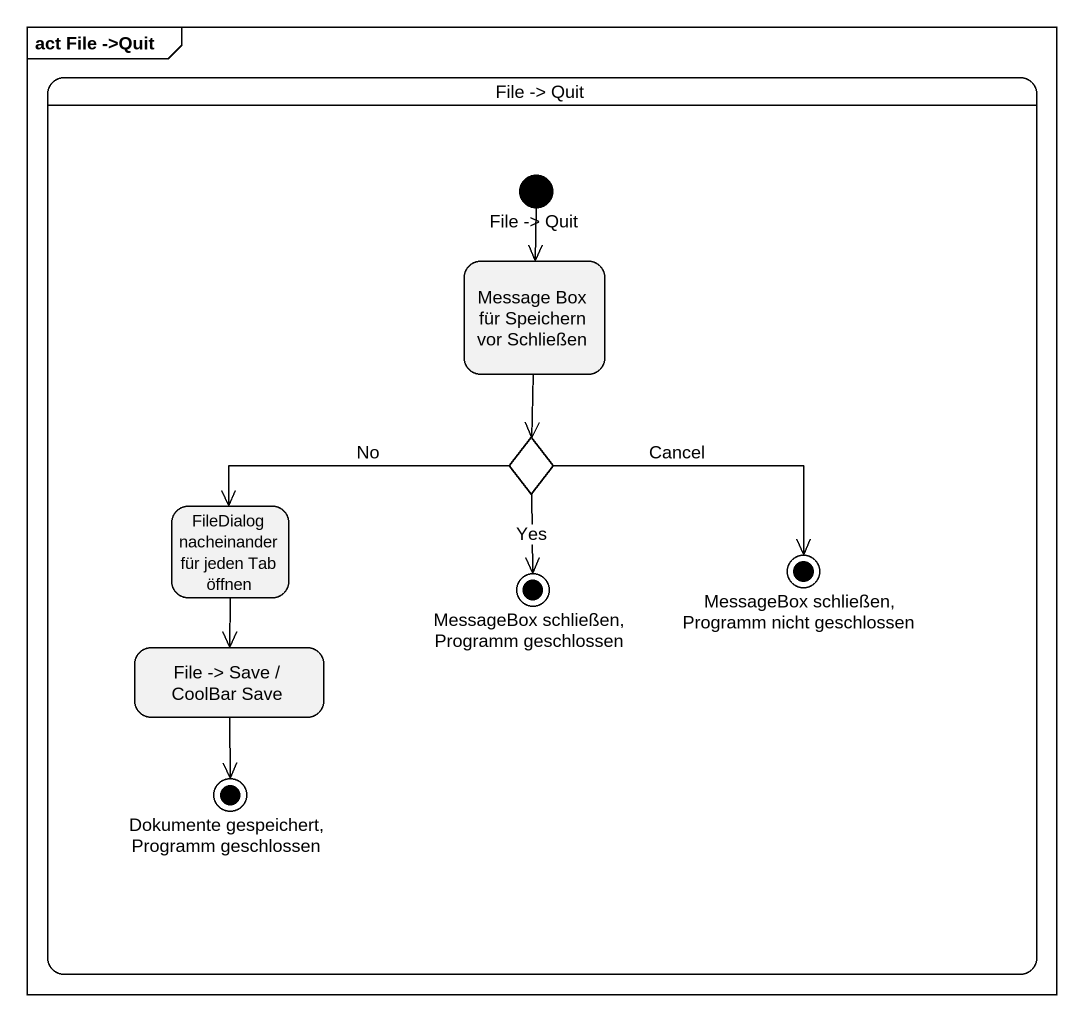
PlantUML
@startuml
mainframe act File ->Quit
hide empty description
state "File -> Quit" as File_Quit {
  state "File -> Quit" as File_Quit_2 <<start>>
  state "Message Box für Speichern vor Schließen" as Message_Box_für_Speichern
  state "FileDialog nacheinander für jeden Tab öffnen" as FileDialog_nacheinander_für
  state choice1 <<choice>>
  state "MessageBox schließen, Programm geschlossen" as MessageBox_schließen <<end>>
  state "MessageBox schließen, Programm nicht geschlossen" as MessageBox_schließen_2 <<end>>
  state "File -> Save / CoolBar Save" as File_Save_CoolBar_Save
  state "Dokumente gespeichert, Programm geschlossen" as Dokumente_gespeichert <<end>>
}
File_Quit_2 --> Message_Box_für_Speichern
Message_Box_für_Speichern --> choice1
FileDialog_nacheinander_für --> File_Save_CoolBar_Save
choice1 -left-> FileDialog_nacheinander_für : No
choice1 --> MessageBox_schließen : Yes
choice1 -right-> MessageBox_schließen_2 : Cancel
File_Save_CoolBar_Save --> Dokumente_gespeichert
@enduml
